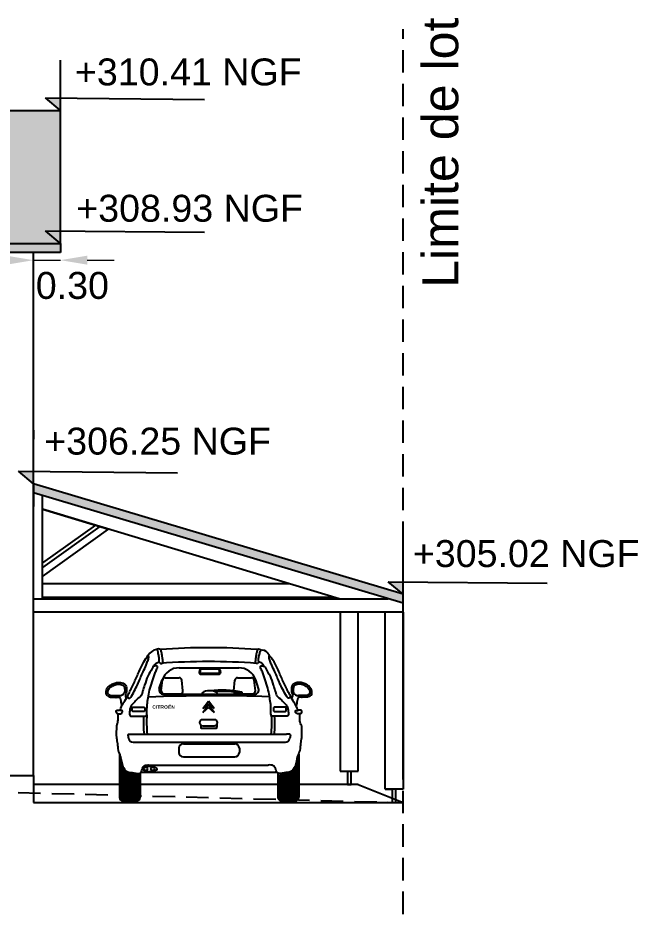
# Model space of a CAD drawing. Header units: millimetres. Extents: x 1514 to 1688, y 984 to 1013.
# Drawn here: x 1536.38 to 1543.29, y 1003.04 to 1013.03 of the extents above; entities that cross this region are included whole.
import ezdxf

# ---------------------------------------------------------------- set-up
doc = ezdxf.new("R2010")
doc.units = ezdxf.units.MM
doc.linetypes.add('CACHE', pattern=[0.375, 0.25, -0.125])
for name, color, linetype in [('AUTOS', 250, 'Continuous'), ('Coche', 250, 'Continuous'), ('Cotations', 1, 'Continuous'), ('Cotations2', 7, 'Continuous'), ('Limites', 7, 'Continuous'), ('Murs', 7, 'Continuous'), ('Surf Toiture', 12, 'Continuous'), ('Texte', 7, 'Continuous'), ('Toiture', 7, 'Continuous')]:
    doc.layers.add(name, color=color, linetype=linetype)
doc.layers.add('Débord toiture', color=7, linetype='Continuous', true_color=0x171717)
doc.styles.get("Standard").update_dxf_attribs({"font": 'arial.ttf'})
doc.dimstyles.new('ISO-25', dxfattribs={"dimtxt": 2.5, "dimasz": 2.5, "dimexe": 1.25, "dimexo": 0.625, "dimtad": 1, "dimtxsty": 'Standard', "dimcen": 2.5, "dimadec": 0, "dimazin": 0, "dimtfac": 1, "dimtmove": 0, "dimatfit": 3, "dimfxl": 1, "dimarcsym": 0})

# ---------------------------------------------------------------- blocks, each defined once
blk = doc.blocks.new('*X8')
at = {"color": 0, "linetype": 'ByBlock'}
for p, q in [((19.331, 4.125), (19.556, 4.125)), ((19.331, 4), (19.556, 4)), ((19.331, 3.875), (19.556, 3.875)), ((19.331, 3.75), (19.556, 3.75)), ((19.331, 3.625), (19.556, 3.625)), ((19.331, 3.5), (19.556, 3.5)), ((19.331, 3.375), (19.556, 3.375)), ((19.349, 3.25), (19.556, 3.25)), ((19.413, 3.125), (19.556, 3.125))]:
    blk.add_line(p, q, dxfattribs=at)
blk = doc.blocks.new('Citroen trasero')
at = {"layer": 'AUTOS'}
for p, q in [((-0.3318, 1.1621), (0.3318, 1.1621)), ((-0.5533, 0.9331), (-0.5209, 1.0272)), ((-0.5316, 0.9055), (-0.5179, 1.0248)), ((-0.4881, 1.0513), (-0.3333, 1.0513)), ((-0.2897, 0.9055), (-0.3035, 1.0248)), ((0.2757, 0.9055), (0.2894, 1.0248)), ((0.3192, 1.0513), (0.474, 1.0513)), ((0.5176, 0.9055), (0.5038, 1.0248)), ((0.5533, 0.9331), (0.5209, 1.0272)), ((-0.506, 0.8669), (0.506, 0.8669)), ((-0.5018, 0.8721), (-0.3195, 0.8721)), ((0.3055, 0.8721), (0.4878, 0.8721)), ((-0.0694, 0.707), (-0.0058, 0.7902)), ((-0.0058, 0.7604), (-0.0694, 0.707)), ((-0.0694, 0.6647), (-0.0058, 0.748)), ((-0.0058, 0.7182), (-0.0694, 0.6647)), ((0.0577, 0.707), (-0.0058, 0.7902)), ((-0.0058, 0.7604), (0.0577, 0.707)), ((0.0577, 0.6647), (-0.0058, 0.748)), ((-0.0058, 0.7182), (0.0577, 0.6647)), ((-0.0923, 0.5267), (-0.0923, 0.5)), ((0.0891, 0.5343), (0.0891, 0.5)), ((-0.9044, 0.4153), (-0.8954, 0.3737)), ((-0.0823, 0.49), (0.0791, 0.49)), ((0.9097, 0.4153), (0.9007, 0.3737)), ((-0.2851, 0.3162), (0.2887, 0.3162)), ((-0.9976, 0.2027), (-0.9976, -0.281)), ((-0.3351, 0.2662), (-0.3351, 0.219)), ((0.3387, 0.2662), (0.3387, 0.219)), ((1.0012, 0.2027), (1.0012, -0.281)), ((-0.9944, 0.1943), (-0.9976, 0.1943)), ((-0.9896, 0.1811), (-0.9976, 0.1811)), ((-0.9856, 0.1679), (-0.9976, 0.1679)), ((-0.9824, 0.1548), (-0.9976, 0.1548)), ((-0.9796, 0.1416), (-0.9976, 0.1416)), ((-0.9771, 0.1284), (-0.9976, 0.1284)), ((-0.9745, 0.1152), (-0.9976, 0.1152)), ((-0.9739, 0.102), (-0.9976, 0.102)), ((-0.9739, 0.1119), (-0.9739, -0.319)), ((-0.9706, 0.0974), (-0.9739, 0.1007)), ((-0.2851, 0.169), (0.2887, 0.169)), ((0.9742, 0.0974), (0.9775, 0.1007)), ((0.9775, 0.1119), (0.9775, -0.319)), ((0.9775, 0.102), (1.0012, 0.102)), ((0.9781, 0.1152), (1.0012, 0.1152)), ((0.9807, 0.1284), (1.0012, 0.1284)), ((0.9832, 0.1416), (1.0012, 0.1416)), ((0.986, 0.1548), (1.0012, 0.1548)), ((0.9892, 0.1679), (1.0012, 0.1679)), ((0.9932, 0.1811), (1.0012, 0.1811)), ((0.998, 0.1943), (1.0012, 0.1943)), ((-0.9739, 0.0888), (-0.9976, 0.0888)), ((-0.9975, 0.0757), (-0.9976, 0.0757)), ((-0.9739, 0.0757), (-0.9976, 0.0757)), ((-0.9739, 0.0625), (-0.9976, 0.0625)), ((-0.9739, 0.0493), (-0.9976, 0.0493)), ((-0.9739, 0.0361), (-0.9976, 0.0361)), ((-0.9739, 0.0229), (-0.9976, 0.0229)), ((-0.9739, 0.0097), (-0.9976, 0.0097)), ((-0.9624, 0.0706), (-0.9739, 0.082)), ((-0.937, 0.0265), (-0.9739, 0.0634)), ((-0.937, 0.0079), (-0.9739, 0.0448)), ((-0.9707, 0.023), (-0.9739, 0.0261)), ((-0.937, -0.0108), (-0.9739, 0.0261)), ((-0.937, -0.0294), (-0.9739, 0.0075)), ((-0.937, -0.3232), (-0.937, 0.0261)), ((-0.937, 0.0063), (-0.9272, 0.016)), ((-0.937, -0.0123), (-0.9166, 0.008)), ((-0.937, -0.031), (-0.9042, 0.0018)), ((-0.9, -0.3232), (-0.9, 0.0004)), ((-0.7558, 0), (0.7558, 0)), ((-0.6614, 0.0786), (0.6614, 0.0786)), ((0.9037, -0.3232), (0.9037, 0.0004)), ((0.9406, -0.031), (0.9078, 0.0018)), ((0.9406, -0.0123), (0.9202, 0.008)), ((0.9406, 0.0063), (0.9308, 0.016)), ((0.9406, 0.0265), (0.9775, 0.0634)), ((0.9406, 0.0079), (0.9775, 0.0448)), ((0.9406, -0.3232), (0.9406, 0.0261)), ((0.9406, -0.0108), (0.9775, 0.0261)), ((0.9406, -0.0294), (0.9775, 0.0075)), ((0.966, 0.0706), (0.9775, 0.082)), ((0.9743, 0.023), (0.9775, 0.0261)), ((0.9775, 0.0888), (1.0012, 0.0888)), ((0.9775, 0.0757), (1.0012, 0.0757)), ((0.9775, 0.0625), (1.0012, 0.0625)), ((0.9775, 0.0493), (1.0012, 0.0493)), ((0.9775, 0.0361), (1.0012, 0.0361)), ((0.9775, 0.0229), (1.0012, 0.0229)), ((0.9775, 0.0097), (1.0012, 0.0097)), ((1.0012, 0.0757), (1.0012, 0.0757)), ((-0.9739, -0.0035), (-0.9976, -0.0035)), ((-0.9739, -0.0166), (-0.9976, -0.0166)), ((-0.9739, -0.0298), (-0.9976, -0.0298)), ((-0.9739, -0.043), (-0.9976, -0.043)), ((-0.9739, -0.0562), (-0.9976, -0.0562)), ((-0.9739, -0.0694), (-0.9976, -0.0694)), ((-0.9739, -0.0826), (-0.9976, -0.0826)), ((-0.9739, -0.0958), (-0.9976, -0.0958)), ((-0.937, -0.0481), (-0.9739, -0.0112)), ((-0.937, -0.0669), (-0.9739, -0.0299)), ((-0.937, -0.0855), (-0.9739, -0.0486)), ((-0.937, -0.1041), (-0.9739, -0.0672)), ((-0.937, -0.1228), (-0.9739, -0.0859)), ((-0.937, -0.0496), (-0.9, -0.0127)), ((-0.937, -0.0683), (-0.9, -0.0314)), ((-0.937, -0.0869), (-0.9, -0.05)), ((-0.937, -0.1056), (-0.9, -0.0687)), ((-0.937, -0.1243), (-0.9, -0.0874)), ((-0.8631, -0.0474), (-0.9, -0.0105)), ((-0.8631, -0.0661), (-0.9, -0.0292)), ((-0.8631, -0.0847), (-0.9, -0.0478)), ((-0.8631, -0.1034), (-0.9, -0.0665)), ((-0.8631, -0.122), (-0.9, -0.0851)), ((-0.8631, -0.0288), (-0.8897, -0.0022)), ((-0.8631, -0.3232), (-0.8631, -0.0055)), ((-0.8631, -0.0319), (-0.8394, -0.0081)), ((-0.8631, -0.0505), (-0.8262, -0.0136)), ((-0.8631, -0.0692), (-0.8262, -0.0323)), ((-0.8631, -0.0878), (-0.8262, -0.0509)), ((-0.8631, -0.1065), (-0.8262, -0.0696)), ((-0.8631, -0.1251), (-0.8262, -0.0882)), ((-0.8262, -0.3232), (-0.8262, -0.0103)), ((-0.7893, -0.0653), (-0.8262, -0.0284)), ((-0.7893, -0.0839), (-0.8262, -0.047)), ((-0.7893, -0.1026), (-0.8262, -0.0657)), ((-0.7893, -0.1212), (-0.8262, -0.0843)), ((-0.7893, -0.0466), (-0.8255, -0.0104)), ((-0.7893, -0.016), (-0.7893, -0.319)), ((-0.7656, -0.043), (-0.7893, -0.043)), ((-0.7656, -0.0562), (-0.7893, -0.0562)), ((-0.7656, -0.0694), (-0.7893, -0.0694)), ((-0.7656, -0.0826), (-0.7893, -0.0826)), ((-0.7656, -0.0958), (-0.7893, -0.0958)), ((-0.7656, -0.0114), (-0.7656, -0.281)), ((0.7692, -0.0114), (0.7692, -0.281)), ((0.7692, -0.043), (0.7929, -0.043)), ((0.7692, -0.0562), (0.7929, -0.0562)), ((0.7692, -0.0694), (0.7929, -0.0694)), ((0.7692, -0.0826), (0.7929, -0.0826)), ((0.7692, -0.0958), (0.7929, -0.0958)), ((0.7929, -0.0466), (0.8291, -0.0104)), ((0.7929, -0.016), (0.7929, -0.319)), ((0.7929, -0.0653), (0.8298, -0.0284)), ((0.7929, -0.0839), (0.8298, -0.047)), ((0.7929, -0.1026), (0.8298, -0.0657)), ((0.7929, -0.1212), (0.8298, -0.0843)), ((0.8298, -0.3232), (0.8298, -0.0103)), ((0.8668, -0.0505), (0.8298, -0.0136)), ((0.8668, -0.0692), (0.8298, -0.0323)), ((0.8668, -0.0878), (0.8298, -0.0509)), ((0.8668, -0.1065), (0.8298, -0.0696)), ((0.8668, -0.1251), (0.8298, -0.0882)), ((0.8668, -0.0319), (0.843, -0.0081)), ((0.8668, -0.0288), (0.8934, -0.0022)), ((0.8668, -0.3232), (0.8668, -0.0055)), ((0.8668, -0.0474), (0.9037, -0.0105)), ((0.8668, -0.0661), (0.9037, -0.0292)), ((0.8668, -0.0847), (0.9037, -0.0478)), ((0.8668, -0.1034), (0.9037, -0.0665)), ((0.8668, -0.122), (0.9037, -0.0851)), ((0.9406, -0.0496), (0.9037, -0.0127)), ((0.9406, -0.0683), (0.9037, -0.0314)), ((0.9406, -0.0869), (0.9037, -0.05)), ((0.9406, -0.1056), (0.9037, -0.0687)), ((0.9406, -0.1243), (0.9037, -0.0874)), ((0.9406, -0.0481), (0.9775, -0.0112)), ((0.9406, -0.0669), (0.9775, -0.0299)), ((0.9406, -0.0855), (0.9775, -0.0486)), ((0.9406, -0.1041), (0.9775, -0.0672)), ((0.9406, -0.1228), (0.9775, -0.0859)), ((0.9775, -0.0035), (1.0012, -0.0035)), ((0.9775, -0.0166), (1.0012, -0.0166)), ((0.9775, -0.0298), (1.0012, -0.0298)), ((0.9775, -0.043), (1.0012, -0.043)), ((0.9775, -0.0562), (1.0012, -0.0562)), ((0.9775, -0.0694), (1.0012, -0.0694)), ((0.9775, -0.0826), (1.0012, -0.0826)), ((0.9775, -0.0958), (1.0012, -0.0958)), ((-0.9739, -0.1089), (-0.9976, -0.1089)), ((-0.9739, -0.1221), (-0.9976, -0.1221)), ((-0.9739, -0.1353), (-0.9976, -0.1353)), ((-0.9739, -0.1485), (-0.9976, -0.1485)), ((-0.9739, -0.1617), (-0.9976, -0.1617)), ((-0.9739, -0.1749), (-0.9976, -0.1749)), ((-0.9739, -0.1881), (-0.9976, -0.1881)), ((-0.937, -0.1414), (-0.9739, -0.1045)), ((-0.937, -0.1601), (-0.9739, -0.1232)), ((-0.937, -0.1787), (-0.9739, -0.1418)), ((-0.937, -0.1974), (-0.9739, -0.1605)), ((-0.937, -0.216), (-0.9739, -0.1791)), ((-0.937, -0.2347), (-0.9739, -0.1978)), ((-0.937, -0.143), (-0.9, -0.1061)), ((-0.937, -0.1616), (-0.9, -0.1247)), ((-0.937, -0.1803), (-0.9, -0.1434)), ((-0.937, -0.1989), (-0.9, -0.162)), ((-0.937, -0.2176), (-0.9, -0.1807)), ((-0.937, -0.2362), (-0.9, -0.1993)), ((-0.8631, -0.1407), (-0.9, -0.1038)), ((-0.8631, -0.1593), (-0.9, -0.1224)), ((-0.8631, -0.178), (-0.9, -0.141)), ((-0.8631, -0.1966), (-0.9, -0.1597)), ((-0.8631, -0.2152), (-0.9, -0.1783)), ((-0.8631, -0.2339), (-0.9, -0.197)), ((-0.8631, -0.1438), (-0.8262, -0.1069)), ((-0.8631, -0.1624), (-0.8262, -0.1255)), ((-0.8631, -0.1811), (-0.8262, -0.1442)), ((-0.8631, -0.1997), (-0.8262, -0.1628)), ((-0.8631, -0.2184), (-0.8262, -0.1815)), ((-0.7893, -0.1399), (-0.8262, -0.103)), ((-0.7893, -0.1585), (-0.8262, -0.1216)), ((-0.7893, -0.1772), (-0.8262, -0.1403)), ((-0.7893, -0.1958), (-0.8262, -0.1589)), ((-0.7893, -0.2145), (-0.8262, -0.1776)), ((-0.7893, -0.2331), (-0.8262, -0.1962)), ((-0.7656, -0.1089), (-0.7893, -0.1089)), ((-0.7656, -0.1221), (-0.7893, -0.1221)), ((-0.7656, -0.1353), (-0.7893, -0.1353)), ((-0.7656, -0.1485), (-0.7893, -0.1485)), ((-0.7656, -0.1617), (-0.7893, -0.1617)), ((-0.7656, -0.1749), (-0.7893, -0.1749)), ((-0.7675, -0.1881), (-0.7893, -0.1881)), ((0.7692, -0.1089), (0.7929, -0.1089)), ((0.7692, -0.1221), (0.7929, -0.1221)), ((0.7692, -0.1353), (0.7929, -0.1353)), ((0.7692, -0.1485), (0.7929, -0.1485)), ((0.7692, -0.1617), (0.7929, -0.1617)), ((0.7692, -0.1749), (0.7929, -0.1749)), ((0.7711, -0.1881), (0.7929, -0.1881)), ((0.7929, -0.1399), (0.8298, -0.103)), ((0.7929, -0.1585), (0.8298, -0.1216)), ((0.7929, -0.1772), (0.8298, -0.1403)), ((0.7929, -0.1958), (0.8298, -0.1589)), ((0.7929, -0.2145), (0.8298, -0.1776)), ((0.7929, -0.2331), (0.8298, -0.1962)), ((0.8668, -0.1438), (0.8298, -0.1069)), ((0.8668, -0.1624), (0.8298, -0.1255)), ((0.8668, -0.1811), (0.8298, -0.1442)), ((0.8668, -0.1997), (0.8298, -0.1628)), ((0.8668, -0.2184), (0.8298, -0.1815)), ((0.8668, -0.1407), (0.9037, -0.1038)), ((0.8668, -0.1593), (0.9037, -0.1224)), ((0.8668, -0.178), (0.9037, -0.141)), ((0.8668, -0.1966), (0.9037, -0.1597)), ((0.8668, -0.2152), (0.9037, -0.1783)), ((0.8668, -0.2339), (0.9037, -0.197)), ((0.9406, -0.143), (0.9037, -0.1061)), ((0.9406, -0.1616), (0.9037, -0.1247)), ((0.9406, -0.1803), (0.9037, -0.1434)), ((0.9406, -0.1989), (0.9037, -0.162)), ((0.9406, -0.2176), (0.9037, -0.1807)), ((0.9406, -0.2362), (0.9037, -0.1993)), ((0.9406, -0.1414), (0.9775, -0.1045)), ((0.9406, -0.1601), (0.9775, -0.1232)), ((0.9406, -0.1787), (0.9775, -0.1418)), ((0.9406, -0.1974), (0.9775, -0.1605)), ((0.9406, -0.216), (0.9775, -0.1791)), ((0.9406, -0.2347), (0.9775, -0.1978)), ((0.9775, -0.1089), (1.0012, -0.1089)), ((0.9775, -0.1221), (1.0012, -0.1221)), ((0.9775, -0.1353), (1.0012, -0.1353)), ((0.9775, -0.1485), (1.0012, -0.1485)), ((0.9775, -0.1617), (1.0012, -0.1617)), ((0.9775, -0.1749), (1.0012, -0.1749)), ((0.9775, -0.1881), (1.0012, -0.1881)), ((-0.9739, -0.2012), (-0.9976, -0.2012)), ((-0.9739, -0.2144), (-0.9976, -0.2144)), ((-0.9739, -0.2276), (-0.9976, -0.2276)), ((-0.9739, -0.2408), (-0.9976, -0.2408)), ((-0.9739, -0.254), (-0.9976, -0.254)), ((-0.9739, -0.2672), (-0.9976, -0.2672)), ((-0.9739, -0.2804), (-0.9976, -0.2804)), ((-0.9739, -0.2935), (-0.9957, -0.2935)), ((-0.937, -0.2533), (-0.9739, -0.2164)), ((-0.937, -0.272), (-0.9739, -0.2351)), ((-0.937, -0.2906), (-0.9739, -0.2537)), ((-0.937, -0.3093), (-0.9739, -0.2724)), ((-0.9416, -0.3232), (-0.9739, -0.291)), ((-0.937, -0.2549), (-0.9, -0.218)), ((-0.937, -0.2735), (-0.9, -0.2366)), ((-0.937, -0.2922), (-0.9, -0.2553)), ((-0.937, -0.3108), (-0.9, -0.2739)), ((-0.9307, -0.3232), (-0.9, -0.2926)), ((-0.8631, -0.2525), (-0.9, -0.2156)), ((-0.8631, -0.2712), (-0.9, -0.2343)), ((-0.8631, -0.2898), (-0.9, -0.2529)), ((-0.8631, -0.3085), (-0.9, -0.2716)), ((-0.867, -0.3232), (-0.9, -0.2902)), ((-0.8631, -0.237), (-0.8262, -0.2001)), ((-0.8631, -0.2556), (-0.8262, -0.2187)), ((-0.8631, -0.2743), (-0.8262, -0.2374)), ((-0.8631, -0.2929), (-0.8262, -0.256)), ((-0.8631, -0.3116), (-0.8262, -0.2747)), ((-0.8561, -0.3232), (-0.8262, -0.2933)), ((-0.7893, -0.2518), (-0.8262, -0.2149)), ((-0.7893, -0.2704), (-0.8262, -0.2335)), ((-0.7893, -0.2891), (-0.8262, -0.2522)), ((-0.7893, -0.3077), (-0.8262, -0.2708)), ((-0.7946, -0.3211), (-0.8262, -0.2894)), ((0.7929, -0.2518), (0.8298, -0.2149)), ((0.7929, -0.2704), (0.8298, -0.2335)), ((0.7929, -0.2891), (0.8298, -0.2522)), ((0.7929, -0.3077), (0.8298, -0.2708)), ((0.7982, -0.3211), (0.8298, -0.2894)), ((0.8668, -0.237), (0.8298, -0.2001)), ((0.8668, -0.2556), (0.8298, -0.2187)), ((0.8668, -0.2743), (0.8298, -0.2374)), ((0.8668, -0.2929), (0.8298, -0.256)), ((0.8668, -0.3116), (0.8298, -0.2747)), ((0.8597, -0.3232), (0.8298, -0.2933)), ((0.8668, -0.2525), (0.9037, -0.2156)), ((0.8668, -0.2712), (0.9037, -0.2343)), ((0.8668, -0.2898), (0.9037, -0.2529)), ((0.8668, -0.3085), (0.9037, -0.2716)), ((0.8707, -0.3232), (0.9037, -0.2902)), ((0.9406, -0.2549), (0.9037, -0.218)), ((0.9406, -0.2735), (0.9037, -0.2366)), ((0.9406, -0.2922), (0.9037, -0.2553)), ((0.9406, -0.3108), (0.9037, -0.2739)), ((0.9343, -0.3232), (0.9037, -0.2926)), ((0.9406, -0.2533), (0.9775, -0.2164)), ((0.9406, -0.272), (0.9775, -0.2351)), ((0.9406, -0.2906), (0.9775, -0.2537)), ((0.9406, -0.3093), (0.9775, -0.2724)), ((0.9452, -0.3232), (0.9775, -0.291)), ((0.9775, -0.2012), (1.0012, -0.2012)), ((0.9775, -0.2144), (1.0012, -0.2144)), ((0.9775, -0.2276), (1.0012, -0.2276)), ((0.9775, -0.2408), (1.0012, -0.2408)), ((0.9775, -0.254), (1.0012, -0.254)), ((0.9775, -0.2672), (1.0012, -0.2672)), ((0.9775, -0.2804), (1.0012, -0.2804)), ((0.9775, -0.2935), (0.9993, -0.2935)), ((-0.9739, -0.3067), (-0.9889, -0.3067)), ((-0.9606, -0.3229), (-0.9739, -0.3096)), ((-0.9554, -0.3232), (-0.8078, -0.3232)), ((-0.9121, -0.3232), (-0.9, -0.3112)), ((-0.8857, -0.3232), (-0.9, -0.3089)), ((-0.8375, -0.3232), (-0.8262, -0.312)), ((-0.8111, -0.3232), (-0.8262, -0.3081)), ((0.959, -0.3232), (0.8114, -0.3232)), ((0.8147, -0.3232), (0.8298, -0.3081)), ((0.8411, -0.3232), (0.8298, -0.312)), ((0.8893, -0.3232), (0.9037, -0.3089)), ((0.9157, -0.3232), (0.9037, -0.3112)), ((0.9642, -0.3229), (0.9775, -0.3096)), ((0.9775, -0.3067), (0.9925, -0.3067))]:
    blk.add_line(p, q, dxfattribs=at)
for points in [[(-0.8453, 0.7227), (-0.7249, 0.7227, -0.414214), (-0.7149, 0.7127), (-0.7149, 0.6852, -0.414214), (-0.7249, 0.6752), (-0.8453, 0.6752, -0.414214), (-0.8553, 0.6852), (-0.8553, 0.7127, -0.414214)], [(0.8506, 0.7227), (0.7302, 0.7227, 0.414214), (0.7202, 0.7127), (0.7202, 0.6852, 0.414214), (0.7302, 0.6752), (0.8506, 0.6752, 0.414214), (0.8606, 0.6852), (0.8606, 0.7127, 0.414214)], [(-0.0649, 0.5871), (0.0571, 0.5871, -0.414214), (0.0921, 0.5521), (0.0921, 0.5485, -0.414214), (0.0571, 0.5135), (-0.0649, 0.5135, -0.414214), (-0.0999, 0.5485), (-0.0999, 0.5521, -0.414214)]]:
    blk.add_lwpolyline(points, format="xyb", close=True, dxfattribs=at)
for centre in [(-0.7059, 0.0365), (-0.6267, 0.0365)]:
    blk.add_circle(centre, 0.0198, dxfattribs=at)
for centre, radius, start, end in [((-0.57, 1.2426), 0.1225, 96.6814, 151.34999), ((-0.5612, 1.3338), 0.0382, 56.21745, 127.07055), ((-0.0093, -5.4505), 6.8367, 85.43154, 94.45243), ((0.5361, 1.3744), 0.01, 265.43154, 291.91889), ((0.5548, 1.328), 0.0401, 45.45833, 111.91889), ((0.5977, 1.295), 0.0633, 34.42247, 103.54616), ((-0.0044, -5.7334), 6.9648, 85.59574, 94.41084), ((-0.3318, 0.9621), 0.2, 90, 161.00954), ((-0.096, 1.1815), 0.0677, 341.07282, 343.36551), ((0.1297, 1.1815), 0.0677, 196.63449, 198.92718), ((0.3318, 0.9621), 0.2, 18.99046, 90), ((-0.4881, 1.0213), 0.03, 90, 173.41062), ((-0.3333, 1.0213), 0.03, 6.58938, 90), ((0.3192, 1.0213), 0.03, 90, 173.41062), ((0.474, 1.0213), 0.03, 6.58938, 90), ((-0.506, 0.9169), 0.05, 161.00954, 270), ((-0.5018, 0.9021), 0.03, 173.41062, 270), ((-0.3195, 0.9021), 0.03, 270, 6.58938), ((0.1413, -0.2442), 1.1577, 78.69246, 96.31602), ((0.1628, -0.1575), 1.0562, 79.41849, 94.8632), ((0.4878, 0.9021), 0.03, 270, 6.58938), ((0.506, 0.9169), 0.05, 270, 18.99046), ((-0.9926, 0.9085), 0.0552, 264.95852, 332.27468), ((0.054, -18.7747), 19.6248, 88.18655, 92.13519), ((0.3055, 0.9021), 0.03, 198.58354, 270), ((0.3638, 0.8838), 0.00855, 191.73915, 58.18378), ((0.9926, 0.9085), 0.0552, 207.72532, 275.04148), ((0.4157, 0.5376), 1.1456, 175.70334, 185.82672), ((0.6134, 0.5461), 1.3084, 175.91492, 185.47106), ((-0.6081, 0.5461), 1.3084, 354.52894, 3.47765), ((-0.4104, 0.5376), 1.1456, 354.17328, 4.29666), ((-0.0823, 0.5), 0.01, 180, 270), ((0.0791, 0.5), 0.01, 270, 0), ((-0.8465, 0.3843), 0.05, 192.27829, 270), ((-0.2851, 0.2662), 0.05, 90, 180), ((0.2887, 0.2662), 0.05, 0, 90), ((0.8518, 0.3843), 0.05, 270, 347.72171), ((-0.2851, 0.219), 0.05, 180, 270), ((0.2887, 0.219), 0.05, 270, 0), ((-0.9554, -0.281), 0.0422, 180, 270), ((-0.8078, -0.281), 0.0422, 270, 0), ((0.8114, -0.281), 0.0422, 180, 270), ((0.959, -0.281), 0.0422, 270, 0)]:
    blk.add_arc(centre, radius, start, end, dxfattribs=at)
blk.add_ellipse((0.0075, 0.8679), major_axis=(-0.0876, 0), ratio=0.441177, start_param=3.115127, end_param=6.309651, dxfattribs=at)
blk.add_ellipse((-0.6584, 0.0338), major_axis=(0.0779, 0), ratio=0.39086, dxfattribs=at)
for points in [[(-1.0299, 0.5174), (-1.0146, 0.5679), (-1.0131, 0.6076), (-1.0167, 0.6471), (-1.0274, 0.6577), (-1.0354, 0.6791), (-1.0221, 0.6897), (-0.9954, 0.6897), (-0.982, 0.7137), (-0.9473, 0.7777), (-0.9073, 0.8497), (-0.8806, 0.9003), (-0.8246, 1.0176), (-0.7712, 1.1375), (-0.7258, 1.2282), (-0.6775, 1.3013)], [(-0.5549, 1.2254), (-0.5549, 1.2784), (-0.5654, 1.3229), (-0.5713, 1.3517), (-0.58, 1.3671)], [(-0.54, 1.3655), (-0.53, 1.3275), (-0.5222, 1.2777), (-0.5163, 1.2319), (-0.5156, 1.2169)], [(0.54, 1.3655), (0.53, 1.3275), (0.5222, 1.2777), (0.5163, 1.2319), (0.5156, 1.2169)], [(0.5549, 1.2254), (0.5549, 1.2784), (0.5654, 1.3229), (0.5713, 1.3437), (0.5829, 1.3565)], [(1.0299, 0.5174), (1.0146, 0.5679), (1.0131, 0.6076), (1.0167, 0.6471), (1.0274, 0.6577), (1.0354, 0.6791), (1.0221, 0.6897), (0.9954, 0.6897), (0.982, 0.7137), (0.9473, 0.7777), (0.9073, 0.8497), (0.8806, 0.9003), (0.8246, 1.0176), (0.7712, 1.1375), (0.7258, 1.2282), (0.6499, 1.3308)], [(-0.6139, 1.1796), (-0.5877, 1.2129), (-0.5549, 1.2254)], [(-0.5549, 1.2254), (-0.54, 1.2108), (-0.5156, 1.2169)], [(0.5549, 1.2254), (0.54, 1.2108), (0.5156, 1.2169)], [(0.6139, 1.1796), (0.5877, 1.2129), (0.5549, 1.2254)], [(-1.1281, 0.8492), (-1.107, 0.8374), (-1.0648, 0.8347), (-1.0225, 0.8334), (-0.9987, 0.8334), (-0.9908, 0.8229), (-0.9829, 0.7925), (-0.9737, 0.7332)], [(1.1281, 0.8492), (1.107, 0.8374), (1.0648, 0.8347), (1.0225, 0.8334), (0.9987, 0.8334), (0.9908, 0.8229), (0.9829, 0.7925), (0.9737, 0.7332)], [(-0.9044, 0.4153), (-0.8968, 0.4225), (-0.8847, 0.4225), (-0.8594, 0.4213)], [(-0.8594, 0.4213), (0.8647, 0.4213)], [(0.9097, 0.4153), (0.9021, 0.4225), (0.89, 0.4225), (0.8647, 0.4213)]]:
    blk.add_spline(points, degree=3, dxfattribs=at)
for points, knots in [([(-0.9093, 0.8459), (-0.9088, 0.8398), (-0.9065, 0.8305), (-0.8944, 0.821), (-0.8747, 0.824), (-0.8405, 0.8899), (-0.7871, 0.9801), (-0.7464, 1.102), (-0.7003, 1.1788), (-0.6852, 1.2347), (-0.6671, 1.273), (-0.6742, 1.295), (-0.6771, 1.3022)], [0.0128374, 0.0128374, 0.0128374, 0.0128374, 0.0305239, 0.0418755, 0.0551422, 0.0841947, 0.2475967, 0.3835381, 0.4643463, 0.5131404, 0.5595203, 0.5821485, 0.5821485, 0.5821485, 0.5821485]), ([(0.9093, 0.8459), (0.9088, 0.8398), (0.9065, 0.8305), (0.8944, 0.821), (0.8747, 0.824), (0.8405, 0.8899), (0.7871, 0.9801), (0.7464, 1.102), (0.7003, 1.1788), (0.6852, 1.2347), (0.6676, 1.2718), (0.6735, 1.2927), (0.6757, 1.2988)], [0.0128371, 0.0128371, 0.0128371, 0.0128371, 0.0305239, 0.0418755, 0.0551422, 0.0841947, 0.2475967, 0.3835381, 0.4643463, 0.5131404, 0.5595203, 0.5786032, 0.5786032, 0.5786032, 0.5786032]), ([(-0.7105, 0.6234), (-0.7047, 0.6231), (-0.6917, 0.6245), (-0.6909, 0.6628), (-0.6923, 0.7064), (-0.6867, 0.7748), (-0.6732, 0.8507), (-0.6575, 0.9382), (-0.6252, 1.0257), (-0.6039, 1.1042), (-0.5786, 1.149), (-0.5706, 1.174), (-0.5807, 1.1881), (-0.5981, 1.1822), (-0.6215, 1.1816), (-0.6426, 1.1296), (-0.6866, 1.0703), (-0.7126, 0.9795), (-0.7367, 0.9131), (-0.7474, 0.8696), (-0.7611, 0.8395), (-0.7967, 0.8204), (-0.8211, 0.7863), (-0.8548, 0.7566), (-0.8787, 0.7233), (-0.8836, 0.6821), (-0.8876, 0.652), (-0.8824, 0.6265), (-0.8699, 0.6232), (-0.8644, 0.6233), (-0.8633, 0.6234)], [0.008745, 0.008745, 0.008745, 0.008745, 0.02436, 0.048375, 0.1013, 0.168953, 0.247776, 0.334685, 0.434241, 0.528148, 0.575217, 0.590711, 0.603208, 0.617509, 0.640119, 0.669216, 0.766813, 0.871759, 0.945492, 0.979081, 1.007072, 1.040842, 1.095838, 1.130703, 1.17593, 1.21459, 1.252169, 1.270617, 1.283378, 1.286797, 1.286797, 1.286797, 1.286797]), ([(0.7105, 0.6234), (0.7047, 0.6231), (0.6917, 0.6245), (0.6909, 0.6628), (0.6923, 0.7064), (0.6867, 0.7748), (0.6732, 0.8507), (0.6575, 0.9382), (0.6252, 1.0257), (0.6039, 1.1042), (0.5786, 1.149), (0.5706, 1.174), (0.5807, 1.1881), (0.5981, 1.1822), (0.6215, 1.1816), (0.6426, 1.1296), (0.6866, 1.0703), (0.7126, 0.9795), (0.7367, 0.9131), (0.7474, 0.8696), (0.7611, 0.8395), (0.7967, 0.8204), (0.8211, 0.7863), (0.8548, 0.7566), (0.8787, 0.7233), (0.8836, 0.6821), (0.8876, 0.652), (0.8824, 0.6265), (0.8699, 0.6232), (0.8644, 0.6233), (0.8633, 0.6234)], [0.008745, 0.008745, 0.008745, 0.008745, 0.02436, 0.048375, 0.1013, 0.168953, 0.247776, 0.334685, 0.434241, 0.528148, 0.575217, 0.590711, 0.603208, 0.617509, 0.640119, 0.669216, 0.766813, 0.871759, 0.945492, 0.979081, 1.007072, 1.040842, 1.095838, 1.130703, 1.17593, 1.21459, 1.252169, 1.270617, 1.283378, 1.286797, 1.286797, 1.286797, 1.286797]), ([(-1.1281, 0.8492), (-1.1355, 0.8547), (-1.147, 0.8632), (-1.1463, 0.8837), (-1.148, 0.9043), (-1.1377, 0.9309), (-1.1164, 0.9593), (-1.0811, 0.9802), (-1.0414, 0.9954), (-0.9943, 1.0026), (-0.9492, 0.9916), (-0.9195, 0.958), (-0.9205, 0.9244), (-0.9163, 0.8925), (-0.9292, 0.8714), (-0.933, 0.8464), (-0.9271, 0.833), (-0.9217, 0.8226)], [0, 0, 0, 0, 0.0252051, 0.0397696, 0.05823, 0.0874218, 0.1222483, 0.1632425, 0.208352, 0.2496136, 0.3047374, 0.34038, 0.373582, 0.4025912, 0.4347051, 0.4440292, 0.4775837, 0.4775837, 0.4775837, 0.4775837]), ([(1.1281, 0.8492), (1.1355, 0.8547), (1.147, 0.8632), (1.1463, 0.8837), (1.148, 0.9043), (1.1377, 0.9309), (1.1164, 0.9593), (1.0811, 0.9802), (1.0414, 0.9954), (0.9943, 1.0026), (0.9492, 0.9916), (0.9195, 0.958), (0.9205, 0.9244), (0.9163, 0.8925), (0.9292, 0.8714), (0.933, 0.8464), (0.9271, 0.833), (0.9217, 0.8226)], [0, 0, 0, 0, 0.0252051, 0.0397696, 0.05823, 0.0874218, 0.1222483, 0.1632425, 0.208352, 0.2496136, 0.3047374, 0.34038, 0.373582, 0.4025912, 0.4347051, 0.4440292, 0.477583, 0.477583, 0.477583, 0.477583]), ([(-1.1263, 0.874), (-1.1268, 0.8765), (-1.1274, 0.8924), (-1.1258, 0.906), (-1.123, 0.9132), (-1.1146, 0.9281), (-1.1095, 0.9348), (-1.0916, 0.9516), (-1.0753, 0.9602), (-1.025, 0.9806), (-0.9871, 0.9846), (-0.9499, 0.9633), (-0.9433, 0.9551), (-0.9392, 0.9312), (-0.9381, 0.9127), (-0.939, 0.8961), (-0.9409, 0.8924), (-0.9437, 0.8828), (-0.9437, 0.8828), (-0.9437, 0.8828)], [0.0280188, 0.0280188, 0.0280188, 0.0280188, 0.0589188, 0.0589188, 0.0898188, 0.0898188, 0.1207188, 0.1207188, 0.1808775, 0.1808775, 0.2979992, 0.2979992, 0.3517894, 0.3517894, 0.3956696, 0.3956696, 0.4216728, 0.4216728, 0.4268958, 0.4268958, 0.4268958, 0.4268958]), ([(1.1263, 0.874), (1.1268, 0.8765), (1.1274, 0.8924), (1.1258, 0.906), (1.123, 0.9132), (1.1146, 0.9281), (1.1095, 0.9348), (1.0916, 0.9516), (1.0753, 0.9602), (1.025, 0.9806), (0.9871, 0.9846), (0.9499, 0.9633), (0.9433, 0.9551), (0.9392, 0.9312), (0.9381, 0.9127), (0.939, 0.8961), (0.9409, 0.8924), (0.9437, 0.8828), (0.9437, 0.8828), (0.9437, 0.8828)], [0.0280188, 0.0280188, 0.0280188, 0.0280188, 0.0589188, 0.0589188, 0.0898188, 0.0898188, 0.1207188, 0.1207188, 0.1808775, 0.1808775, 0.2979992, 0.2979992, 0.3517894, 0.3517894, 0.3956696, 0.3956696, 0.4216728, 0.4216728, 0.4268958, 0.4268958, 0.4268958, 0.4268958]), ([(-1.115, 0.8654), (-1.103, 0.8566), (-1.0999, 0.8543), (-1.0693, 0.8545), (-1.0493, 0.8533), (-1.0318, 0.8526), (-1.0261, 0.8534), (-1.0132, 0.8529), (-1.0052, 0.8526), (-0.9975, 0.8535)], [0, 0, 0, 0, 0.0460712, 0.0460712, 0.0921424, 0.0921424, 0.1152063, 0.1152063, 0.1268011, 0.1268011, 0.1268011, 0.1268011]), ([(1.115, 0.8654), (1.103, 0.8566), (1.0999, 0.8543), (1.0693, 0.8545), (1.0493, 0.8533), (1.0318, 0.8526), (1.0261, 0.8534), (1.0132, 0.8529), (1.0052, 0.8526), (0.9975, 0.8535)], [0, 0, 0, 0, 0.0460712, 0.0460712, 0.0921424, 0.0921424, 0.1152063, 0.1152063, 0.1268011, 0.1268011, 0.1268011, 0.1268011]), ([(-1.0205, 0.6512), (-1.0111, 0.6503), (-0.9972, 0.6492), (-0.9777, 0.6507), (-0.9643, 0.6606), (-0.9653, 0.6737), (-0.965, 0.6868), (-0.9803, 0.6882), (-0.9902, 0.6876), (-0.9971, 0.6886), (-0.9989, 0.6889)], [0.0069993, 0.0069993, 0.0069993, 0.0069993, 0.0351118, 0.0489543, 0.0659134, 0.077046, 0.0879308, 0.0990258, 0.1148454, 0.1200374, 0.1200374, 0.1200374, 0.1200374]), ([(1.0205, 0.6512), (1.0111, 0.6503), (0.9972, 0.6492), (0.9777, 0.6507), (0.9643, 0.6606), (0.9653, 0.6737), (0.965, 0.6868), (0.9803, 0.6882), (0.9902, 0.6876), (0.9971, 0.6886), (0.9989, 0.6889)], [0.0069993, 0.0069993, 0.0069993, 0.0069993, 0.0351118, 0.0489543, 0.0659134, 0.077046, 0.0879308, 0.0990258, 0.1148454, 0.1200374, 0.1200374, 0.1200374, 0.1200374]), ([(-1.0299, 0.5174), (-1.0327, 0.4713), (-1.0368, 0.4044), (-1.0177, 0.3141), (-1.0178, 0.2438), (-0.9772, 0.1635), (-0.9751, 0.0761), (-0.916, -0.0074), (-0.8411, -0.0024), (-0.7556, -0.0301), (-0.7466, 0.0375), (-0.7176, 0.0816), (-0.683, 0.0797), (-0.6618, 0.0786), (-0.6614, 0.0786)], [0, 0, 0, 0, 0.1375788, 0.1994106, 0.2763929, 0.3445769, 0.4628558, 0.5378563, 0.6140972, 0.6875721, 0.7443902, 0.7804821, 0.8376202, 0.838758, 0.838758, 0.838758, 0.838758]), ([(1.0299, 0.5174), (1.0327, 0.4713), (1.0368, 0.4044), (1.0177, 0.3141), (1.0178, 0.2438), (0.9772, 0.1635), (0.9751, 0.0761), (0.916, -0.0074), (0.8411, -0.0024), (0.7556, -0.0301), (0.7466, 0.0375), (0.7176, 0.0816), (0.683, 0.0797), (0.6618, 0.0786), (0.6614, 0.0786)], [0, 0, 0, 0, 0.1375788, 0.1994106, 0.2763929, 0.3445769, 0.4628558, 0.5378563, 0.6140972, 0.6875721, 0.7443902, 0.7804821, 0.8376202, 0.838758, 0.838758, 0.838758, 0.838758])]:
    blk.add_open_spline(points, degree=3, knots=knots, dxfattribs=at)
for points in [[(-1.1162, 0.8653), (-1.1222, 0.8697), (-1.1259, 0.8733), (-1.1263, 0.874)], [(1.1162, 0.8653), (1.1222, 0.8697), (1.1259, 0.8733), (1.1263, 0.874)], [(-0.8683, 0.6234), (-0.814, 0.6234), (-0.7597, 0.6234), (-0.7054, 0.6234)], [(0.8683, 0.6234), (0.814, 0.6234), (0.7597, 0.6234), (0.7054, 0.6234)], [(-0.8465, 0.3343), (-0.2804, 0.3343), (0.2857, 0.3343), (0.8518, 0.3343)]]:
    blk.add_open_spline(points, degree=3, dxfattribs=at)
at = {"layer": 'Coche'}
for p, q in [((-0.103, 1.1479), (-0.1098, 1.1084)), ((-0.0932, 1.1462), (-0.1, 1.1067)), ((-0.0961, 1.1021), (0.1137, 1.1021)), ((-0.0893, 1.1595), (0.1069, 1.1595)), ((-0.0893, 1.1495), (0.1069, 1.1495)), ((0.1108, 1.1462), (0.1176, 1.1067)), ((0.1206, 1.1479), (0.1275, 1.1084)), ((-0.0961, 1.0921), (0.1137, 1.0921))]:
    blk.add_line(p, q, dxfattribs=at)
for centre, radius, start, end in [((-0.0961, 1.106), 0.014, 170.20818, 270), ((-0.0893, 1.1456), 0.014, 90, 170.20818), ((-0.0961, 1.106), 0.00396, 170.20818, 270), ((-0.0893, 1.1456), 0.00396, 90, 170.20818), ((0.1069, 1.1456), 0.014, 9.79182, 90), ((0.1069, 1.1456), 0.00396, 9.79182, 90), ((0.1137, 1.106), 0.014, 270, 9.79182), ((0.1137, 1.106), 0.00396, 270, 9.79182)]:
    blk.add_arc(centre, radius, start, end, dxfattribs=at)
at = {"layer": 'AUTOS'}
for p, xscale, yscale, zscale in [((1.2735, -0.6364), -0.1054820389039151, 0.1054820389039435, 0.1054820389039474), ((-1.2699, -0.6364), 0.1054820389039151, 0.1054820389039151, 0.1054820389039151)]:
    blk.add_blockref('*X8', p, dxfattribs=dict(at, xscale=xscale, yscale=yscale, zscale=zscale))
at = {"layer": 'AUTOS', "insert": (-0.6313, 0.7442), "char_height": 0.038694, "width": 0.003234, "attachment_point": 1}
blk.add_mtext('{\\fLeelawadee|b1|i0|c0|p34;\\T1.05;CITROËN}', dxfattribs=at)
blk = doc.blocks.new('*D47')
at = {"layer": 'Cotations2', "color": 0, "lineweight": 5, "transparency": 16777216}
for p, q in [((1536.2516, 1010.3263), (1535.9516, 1010.3263)), ((1536.5516, 1010.3263), (1536.8516, 1010.3263)), ((1537.1516, 1010.3263), (1537.4516, 1010.3263))]:
    blk.add_line(p, q, dxfattribs=at)
at = {"layer": 'Cotations2', "color": 0, "transparency": 16777216}
for points in [[(1536.2516, 1010.3763), (1536.2516, 1010.2763), (1536.5516, 1010.3263)], [(1537.1516, 1010.3763), (1537.1516, 1010.2763), (1536.8516, 1010.3263)]]:
    blk.add_solid(points, dxfattribs=at)
at = {"layer": 'Defpoints', "color": 0, "transparency": 16777216}
for p in [(1536.5516, 1010.4133), (1536.8516, 1010.4133), (1536.8516, 1010.3263)]:
    blk.add_point(p, dxfattribs=at)
at = {"layer": 'Cotations2', "color": 0, "transparency": 16777216, "insert": (1536.9852, 1010.0427), "char_height": 0.3, "attachment_point": 5}
blk.add_mtext('0.30', dxfattribs=at)

msp = doc.modelspace()

# ---------------------------------------------------------------- hatches: boundary and pattern name
at = {"layer": 'Cotations', "transparency": 33554687}
h = msp.add_hatch(color=256, dxfattribs=at)
h.dxf.hatch_style = 1
h.paths.add_polyline_path([(1536.6843, 1012.1338), (1536.8516, 1011.9933), (1536.8516, 1012.1322)])
h = msp.add_hatch(color=256, dxfattribs=at)
h.dxf.hatch_style = 1
h.paths.add_polyline_path([(1536.6843, 1010.6538), (1536.8516, 1010.5133), (1536.8516, 1010.6522)])
h = msp.add_hatch(color=256, dxfattribs=at)
h.dxf.hatch_style = 1
h.paths.add_polyline_path([(1536.3843, 1007.9738), (1536.5516, 1007.8333), (1536.5516, 1007.9722)])
h = msp.add_hatch(color=256, dxfattribs=at)
h.dxf.hatch_style = 1
h.paths.add_polyline_path([(1540.5043, 1006.7438), (1540.6716, 1006.6033), (1540.6716, 1006.7422)])
at = {"layer": 'Débord toiture', "true_color": 0x1c1c1c}
h = msp.add_hatch(color=250, dxfattribs=at)
h.dxf.hatch_style = 1
h.paths.add_polyline_path([(1524.8516, 1010.5133), (1521.3516, 1010.5133), (1521.3516, 1010.4133), (1524.8516, 1010.4133)])
h.paths.add_polyline_path([(1533.3516, 1009.3833), (1524.8516, 1009.3833), (1524.8516, 1009.2833), (1533.3516, 1009.2833)])
h.paths.add_polyline_path([(1536.8516, 1010.5133), (1533.3516, 1010.5133), (1533.3516, 1010.4133), (1536.8516, 1010.4133)])
at = {"layer": 'Débord toiture', "transparency": 33554687}
h = msp.add_hatch(color=256, dxfattribs=at)
h.dxf.hatch_style = 1
h.paths.add_polyline_path([(1536.5516, 1007.8333), (1536.5516, 1007.7333), (1540.6716, 1006.5033), (1540.6716, 1006.6033)])
at = {"layer": 'Surf Toiture', "transparency": 33554508}
h = msp.add_hatch(color=256, dxfattribs=at)
h.dxf.hatch_style = 1
h.paths.add_polyline_path([(1533.3516, 1010.5133), (1536.8516, 1010.5133), (1536.8516, 1011.9933), (1530.7416, 1011.9933), (1530.7416, 1011.2133), (1530.4416, 1011.2133), (1530.4416, 1011.9933), (1521.3516, 1011.9933), (1521.3516, 1010.5133), (1524.8516, 1010.5133), (1524.8516, 1009.3833), (1533.3516, 1009.3833)])

# ---------------------------------------------------------------- linework, layer by layer
at = {"layer": 'Cotations'}
for p, q in [((1536.8516, 1011.9933), (1536.8516, 1012.553)), ((1536.8516, 1011.9933), (1536.6843, 1012.1338)), ((1536.6843, 1012.1338), (1538.4569, 1012.1167)), ((1536.8516, 1010.5133), (1536.8516, 1011.073)), ((1536.8516, 1010.5133), (1536.6843, 1010.6538)), ((1536.6843, 1010.6538), (1538.4569, 1010.6367)), ((1536.5516, 1007.8333), (1536.5516, 1008.393)), ((1536.5516, 1007.8333), (1536.3843, 1007.9738)), ((1536.3843, 1007.9738), (1538.1569, 1007.9567)), ((1540.6716, 1006.6033), (1540.6716, 1007.163)), ((1540.6716, 1006.6033), (1540.5043, 1006.7438)), ((1540.5043, 1006.7438), (1542.2769, 1006.7267))]:
    msp.add_line(p, q, dxfattribs=at)
at = {"layer": 'Cotations2', "linetype": 'CACHE'}
msp.add_line((1516.1369, 1004.9333), (1540.6216, 1004.2833), dxfattribs=at)
at = {"layer": 'Cotations2'}
for p, q in [((1536.5516, 1004.5833), (1536.5516, 1004.2833)), ((1536.5516, 1004.2833), (1540.6716, 1004.2833))]:
    msp.add_line(p, q, dxfattribs=at)
at = {"layer": 'Limites', "linetype": 'CACHE', "transparency": 33554636}
msp.add_line((1540.6716, 1003.0408), (1540.6716, 1012.9009), dxfattribs=at)
at = {"layer": 'Limites'}
for p, q in [((1521.6516, 1004.5833), (1536.5516, 1004.5833)), ((1540.1716, 1004.4833), (1536.5516, 1004.4833)), ((1540.1716, 1004.4833), (1540.6716, 1004.2833))]:
    msp.add_line(p, q, dxfattribs=at)
at = {"layer": 'Murs'}
for p, q in [((1536.5516, 1004.5833), (1536.5516, 1010.4133)), ((1533.0516, 1004.5833), (1536.5516, 1004.5833))]:
    msp.add_line(p, q, dxfattribs=at)
at = {"layer": 'Toiture'}
for p, q in [((1530.7416, 1011.9933), (1536.8516, 1011.9933)), ((1536.8516, 1010.5133), (1536.8516, 1011.9933)), ((1533.3516, 1010.5133), (1536.8516, 1010.5133)), ((1536.8516, 1010.5133), (1536.8516, 1010.4133)), ((1536.8516, 1010.4133), (1533.3516, 1010.4133)), ((1536.5516, 1008.4333), (1536.5516, 1008.3333)), ((1536.5516, 1007.8333), (1536.5516, 1007.7333)), ((1540.6716, 1006.6033), (1536.5516, 1007.8333)), ((1536.5516, 1007.7333), (1536.5516, 1007.5833)), ((1540.6716, 1006.5033), (1536.5516, 1007.7333)), ((1536.6516, 1006.5533), (1536.6516, 1007.7031)), ((1539.9598, 1006.5533), (1536.6516, 1007.5531)), ((1536.6516, 1007.5531), (1537.3887, 1007.3303)), ((1537.2412, 1007.3749), (1536.6516, 1006.9533)), ((1537.2904, 1007.36), (1536.6516, 1006.9033)), ((1536.6516, 1006.8033), (1537.3887, 1007.3303)), ((1536.6516, 1006.9033), (1536.6516, 1006.9533)), ((1536.6516, 1006.5733), (1536.6516, 1006.7233)), ((1536.6516, 1006.7233), (1539.3973, 1006.7233)), ((1536.5516, 1006.4033), (1536.5516, 1006.5533)), ((1536.5516, 1006.5533), (1540.5041, 1006.5533)), ((1536.6516, 1006.5533), (1536.6516, 1006.5733)), ((1536.6516, 1006.5733), (1539.8936, 1006.5733)), ((1540.6716, 1004.5833), (1540.6716, 1006.6033)), ((1540.6716, 1006.4033), (1540.6716, 1006.5033)), ((1540.6716, 1006.4033), (1536.5516, 1006.4033)), ((1540.1716, 1006.4033), (1539.9716, 1006.4033)), ((1539.9716, 1006.4033), (1539.9716, 1004.6333)), ((1540.1716, 1004.6333), (1540.1716, 1006.4033)), ((1540.4716, 1004.4333), (1540.4716, 1006.4033)), ((1540.6716, 1006.4033), (1540.6716, 1004.4333)), ((1539.9716, 1004.6333), (1540.1716, 1004.6333)), ((1539.9716, 1004.6333), (1540.0516, 1004.6333)), ((1540.0516, 1004.6333), (1540.0516, 1004.4833)), ((1540.0916, 1004.4833), (1540.0916, 1004.6333)), ((1540.0516, 1004.4833), (1540.0916, 1004.4833)), ((1540.6716, 1004.4333), (1540.4716, 1004.4333)), ((1540.4716, 1004.4333), (1540.5516, 1004.4333)), ((1540.5516, 1004.4333), (1540.5516, 1004.2833)), ((1540.5916, 1004.2833), (1540.5916, 1004.4333)), ((1540.5016, 1004.2833), (1540.5416, 1004.2833))]:
    msp.add_line(p, q, dxfattribs=at)

# ---------------------------------------------------------------- block references
msp.add_blockref('Citroen trasero', (1538.5077, 1004.6228))

# ---------------------------------------------------------------- texts
at = {"layer": 'Cotations', "char_height": 0.3, "attachment_point": 1}
for s, width, insert in [('+310.41 NGF', 4.079235, (1537.0135, 1012.5736)), ('+308.93 NGF', 2.940903, (1537.0284, 1011.0548)), ('+306.25 NGF', 3.697132, (1536.6716, 1008.4601)), ('+305.02 NGF', 3.697132, (1540.7807, 1007.2075))]:
    msp.add_mtext_dynamic_manual_height_columns(s, width=width, gutter_width=12.5, heights=[0.613], dxfattribs=dict(at, insert=insert))
at = {"layer": 'Texte', "insert": (1540.8865, 1010.017), "char_height": 0.4, "attachment_point": 1, "rotation": 90}
msp.add_mtext_dynamic_manual_height_columns('Limite de lot', width=3.634638, gutter_width=12.5, heights=[0.6337], dxfattribs=at)

# ---------------------------------------------------------------- dimensions: what is measured, and where the dimension line sits
at = {"layer": 'Cotations2'}
dim = msp.add_linear_dim(base=(1536.8516, 1010.3263), p1=(1536.5516, 1010.4133), p2=(1536.8516, 1010.4133), dimstyle='ISO-25', override={"dimtxt": 0.3, "dimasz": 0.3, "dimzin": 0, "dimdsep": 46, "dimse1": 1, "dimse2": 1, "dimtmove": 2, "dimlwd": 5}, dxfattribs=at)
dim.commit()
dim.dimension.update_dxf_attribs({"geometry": '*D47', "text_midpoint": (1536.9852, 1010.0427), "dimtype": 160})

doc.saveas('drawing.dxf')
